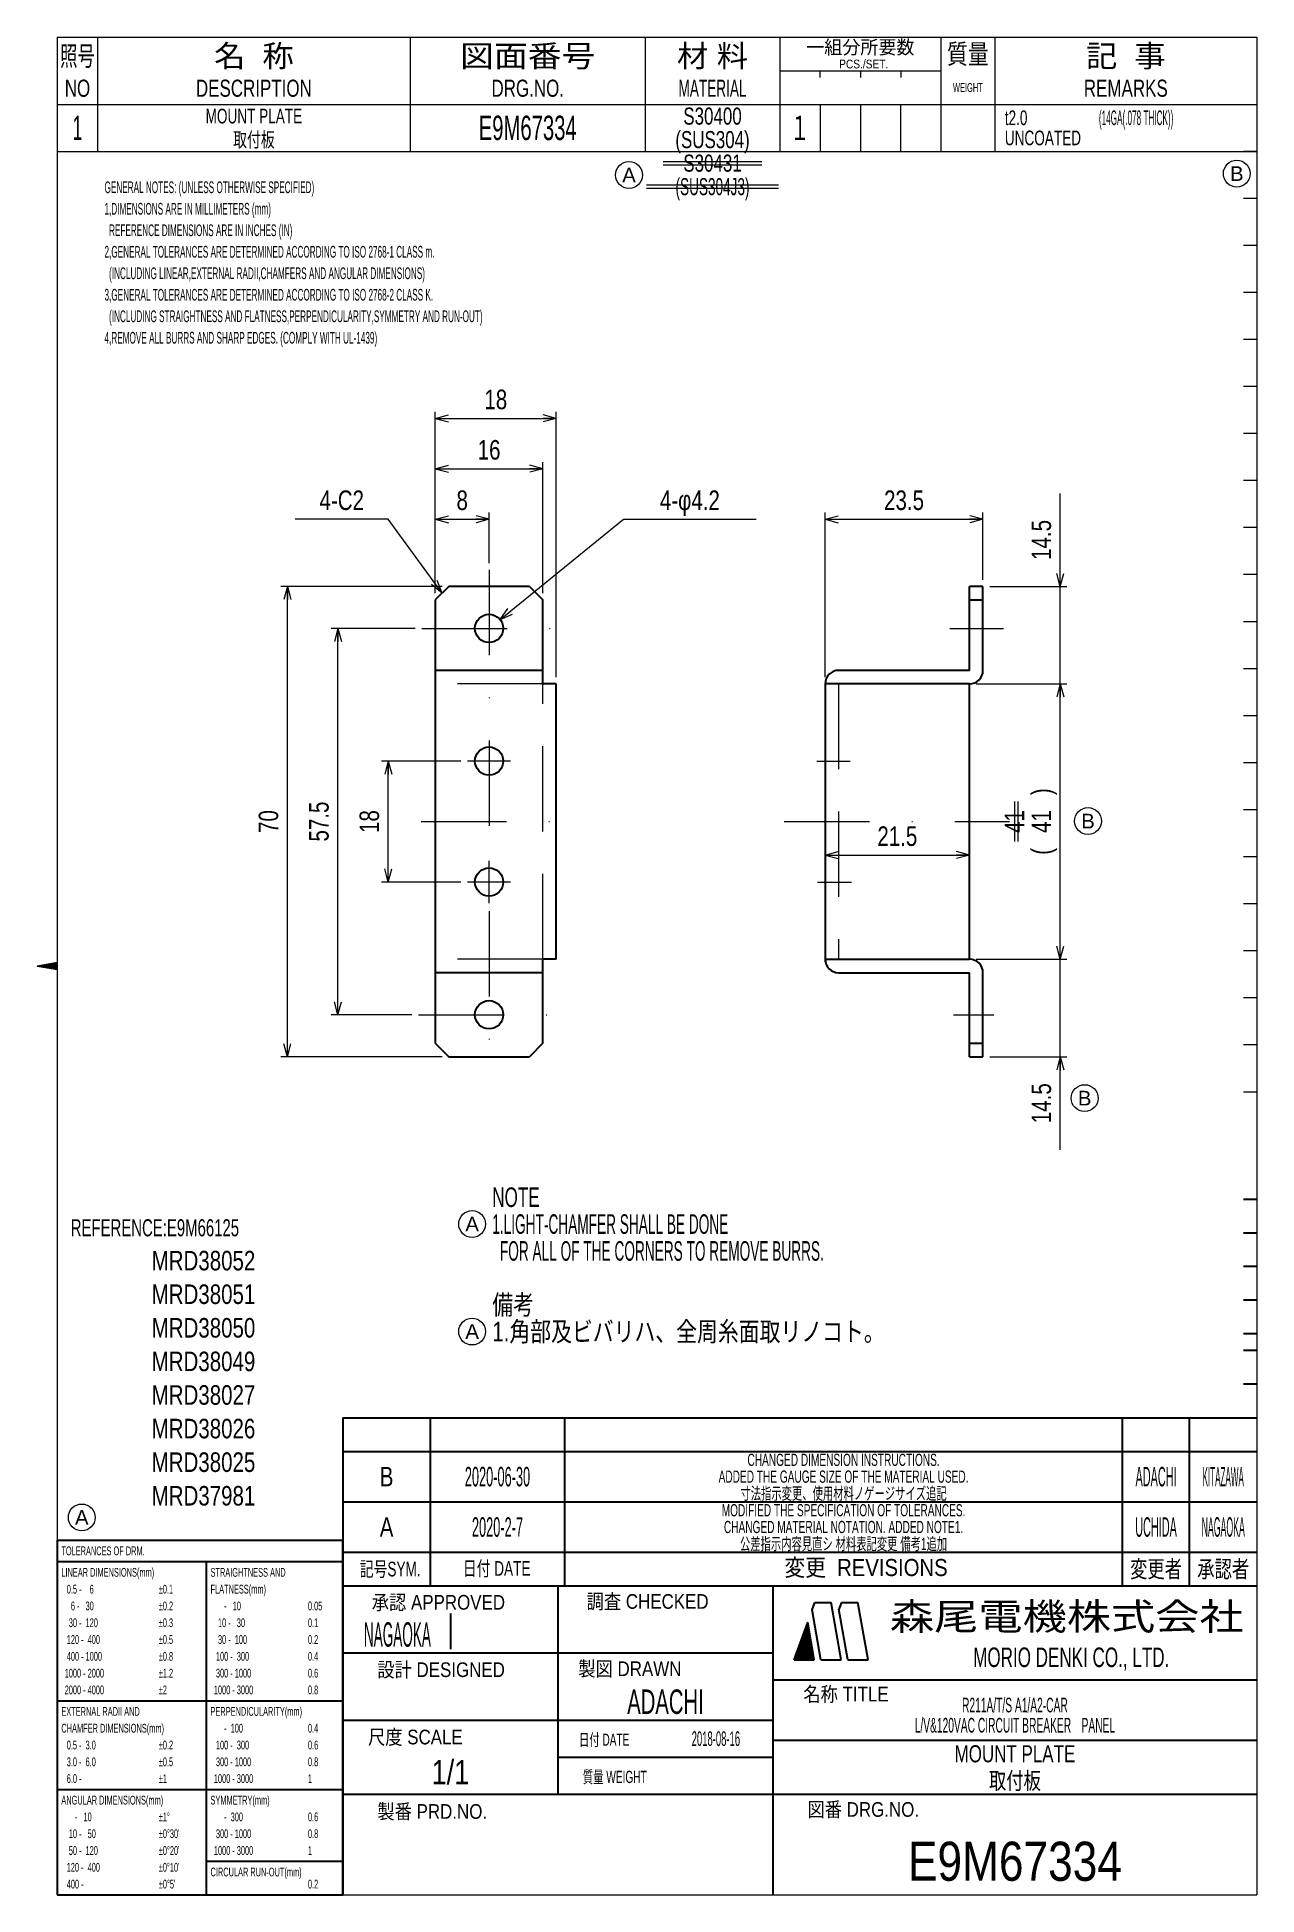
# Model space of a CAD drawing. Header units: millimetres. Extents: x 18 to 199, y 10 to 287.
import ezdxf
from ezdxf.enums import TextEntityAlignment as Align

# ---------------------------------------------------------------- set-up
doc = ezdxf.new("R2010")
doc.units = ezdxf.units.MM
doc.linetypes.add('DASHDOT', pattern=[25.3, 12.7, -6.3, 0, -6.3])
doc.linetypes.add('DASHED', pattern=[19, 12.7, -6.3])
for name, color, linetype in [('GR1_02', 7, 'Continuous'), ('GR1_16', 7, 'Continuous'), ('modified', 7, 'Continuous'), ('図面枠E9M', 7, 'Continuous'), ('表題、部品表_02', 7, 'Continuous'), ('表題、部品表_03', 7, 'Continuous')]:
    doc.layers.add(name, color=color, linetype=linetype)
doc.styles.add('HG丸ｺﾞｼｯｸM-PRO', font='')
doc.styles.get('HG丸ｺﾞｼｯｸM-PRO').set_extended_font_data('HG丸ｺﾞｼｯｸM-PRO')

# ---------------------------------------------------------------- blocks, each defined once
blk = doc.blocks.new('BLKF024')
at = {"layer": '図面枠E9M', "color": 4, "linetype": 'Continuous', "lineweight": 13}
for p, q in [((17.775844, 148.495693), (17.786182, 148.50603)), ((17.897062, 148.47549), (17.955887, 148.534315)), ((18.018281, 148.455287), (18.125593, 148.562599)), ((18.139499, 148.435083), (18.295299, 148.590883)), ((18.260717, 148.41488), (18.465004, 148.619167)), ((18.381936, 148.394677), (18.63471, 148.647452)), ((18.503154, 148.374474), (18.804416, 148.675736)), ((18.624372, 148.354271), (18.974121, 148.70402)), ((18.745591, 148.334068), (19.143827, 148.732304)), ((18.866809, 148.313865), (19.313532, 148.760589)), ((18.988027, 148.293662), (19.483238, 148.788873)), ((19.109245, 148.273459), (19.652944, 148.817157)), ((19.230464, 148.253256), (19.822649, 148.845442)), ((19.351682, 148.233053), (19.992355, 148.873726)), ((19.4729, 148.21285), (20.162061, 148.90201)), ((19.594119, 148.192647), (20.331766, 148.930294)), ((19.715337, 148.172444), (20.501472, 148.958579)), ((19.836555, 148.152241), (20.671177, 148.986863)), ((19.957774, 148.132038), (20.75, 148.924264)), ((20.078992, 148.111835), (20.75, 148.782843)), ((20.20021, 148.091632), (20.75, 148.641421)), ((20.321429, 148.071429), (20.75, 148.5)), ((20.442647, 148.051226), (20.75, 148.358579)), ((20.563865, 148.031022), (20.75, 148.217157)), ((20.685083, 148.010819), (20.75, 148.075736))]:
    blk.add_line(p, q, dxfattribs=at)
blk = doc.blocks.new('BLKF025')
at = {"layer": '図面枠E9M', "color": 3, "linetype": 'Continuous', "lineweight": 35}
for p, q in [((131.756831, 48.999879), (132.5833, 49.826349)), ((131.83776, 49.22223), (132.562102, 49.946572)), ((131.918689, 49.44458), (132.540903, 50.066794)), ((131.999617, 49.66693), (132.519705, 50.187017)), ((132.080546, 49.88928), (132.498506, 50.30724)), ((132.161475, 50.111631), (132.477307, 50.427463)), ((132.242404, 50.333981), (132.456109, 50.547686)), ((132.323333, 50.556331), (132.43491, 50.667909)), ((132.404262, 50.778681), (132.413712, 50.788131)), ((130.407871, 45.246757), (132.943675, 47.782561)), ((130.461969, 45.442276), (132.922477, 47.902784)), ((130.542898, 45.664626), (132.901278, 48.023006)), ((130.549292, 45.246757), (132.964874, 47.662338)), ((130.623827, 45.886976), (132.88008, 48.143229)), ((130.690714, 45.246757), (132.986072, 47.542115)), ((130.704756, 46.109327), (132.858881, 48.263452)), ((130.785684, 46.331677), (132.837682, 48.383675)), ((130.832135, 45.246757), (133.007271, 47.421892)), ((130.866613, 46.554027), (132.816484, 48.503898)), ((130.947542, 46.776377), (132.795285, 48.624121)), ((130.973556, 45.246757), (133.028469, 47.301669)), ((131.028471, 46.998727), (132.774087, 48.744343)), ((131.1094, 47.221078), (132.752888, 48.864566)), ((131.114978, 45.246757), (133.049668, 47.181447)), ((131.190329, 47.443428), (132.73169, 48.984789)), ((131.256399, 45.246757), (133.070866, 47.061224)), ((131.271258, 47.665778), (132.710491, 49.105012)), ((131.352186, 47.888128), (132.689293, 49.225235)), ((131.433115, 48.110479), (132.668094, 49.345457)), ((131.514044, 48.332829), (132.646896, 49.46568)), ((131.594973, 48.555179), (132.625697, 49.585903)), ((131.675902, 48.777529), (132.604499, 49.706126)), ((131.397821, 45.246757), (133.092065, 46.941001)), ((131.539242, 45.246757), (133.113263, 46.820778)), ((131.680663, 45.246757), (133.134462, 46.700555)), ((131.822085, 45.246757), (133.15566, 46.580332)), ((131.963506, 45.246757), (133.176859, 46.46011)), ((132.104927, 45.246757), (133.198057, 46.339887)), ((132.246349, 45.246757), (133.219256, 46.219664)), ((132.38777, 45.246757), (133.240455, 46.099441)), ((132.529191, 45.246757), (133.261653, 45.979218)), ((132.670613, 45.246757), (133.282852, 45.858995)), ((132.812034, 45.246757), (133.30405, 45.738773)), ((132.953455, 45.246757), (133.325249, 45.61855)), ((133.094877, 45.246757), (133.346447, 45.498327)), ((133.236298, 45.246757), (133.367646, 45.378104)), ((133.37772, 45.246757), (133.388844, 45.257881))]:
    blk.add_line(p, q, dxfattribs=at)
blk = doc.blocks.new('BLKF023')
at = {"layer": '図面枠E9M', "color": 2, "linetype": 'Continuous', "lineweight": 25}
for p, q in [((20.75, 286.75), (20.75, 10.25)), ((20.75, 286.75), (199.25, 286.75)), ((199.25, 286.75), (199.25, 10.25)), ((20.75, 10.25), (199.25, 10.25))]:
    blk.add_line(p, q, dxfattribs=at)
at = {"layer": '図面枠E9M', "color": 4, "linetype": 'Continuous', "lineweight": 13}
for p, q in [((199.25, 269.75), (197.25, 269.75)), ((199.25, 262.75), (197.25, 262.75)), ((199.25, 255.75), (197.25, 255.75)), ((199.25, 248.75), (197.25, 248.75)), ((199.25, 241.75), (197.25, 241.75)), ((199.25, 234.75), (197.25, 234.75)), ((199.25, 227.75), (197.25, 227.75)), ((199.25, 220.75), (197.25, 220.75)), ((199.25, 213.75), (197.25, 213.75)), ((199.25, 206.75), (197.25, 206.75)), ((199.25, 199.75), (197.25, 199.75)), ((199.25, 192.75), (197.25, 192.75)), ((199.25, 185.75), (197.25, 185.75)), ((199.25, 178.75), (197.25, 178.75)), ((199.25, 171.75), (197.25, 171.75)), ((199.25, 164.75), (197.25, 164.75)), ((199.25, 157.75), (197.25, 157.75)), ((199.25, 150.75), (197.25, 150.75)), ((20.75, 149), (17.75, 148.5)), ((17.75, 148.5), (20.75, 148)), ((199.25, 143.75), (197.25, 143.75)), ((199.25, 136.75), (197.25, 136.75)), ((197.25, 129.75), (199.25, 129.75))]:
    blk.add_line(p, q, dxfattribs=at)
at = {"layer": '図面枠E9M', "color": 3, "linetype": 'Continuous', "lineweight": 35}
for p, q in [((199.25, 113.75), (197.25, 113.75)), ((199.25, 108.75), (197.25, 108.75)), ((199.25, 103.75), (197.25, 103.75)), ((199.25, 98.75), (197.25, 98.75)), ((199.25, 93.75), (197.25, 93.75)), ((199.25, 91.25), (197.25, 91.25)), ((199.25, 86.25), (197.25, 86.25)), ((63.25, 81.25), (199.25, 81.25)), ((63.25, 81.25), (63.25, 10.25)), ((76.25, 81.25), (76.25, 56.25)), ((96.25, 56.25), (96.25, 81.25)), ((179.25, 56.25), (179.25, 81.25)), ((189.25, 56.25), (189.25, 81.25)), ((63.25, 76.25), (199.25, 76.25)), ((63.25, 68.75), (199.25, 68.75)), ((63.25, 61.25), (199.25, 61.25)), ((63.25, 56.25), (199.25, 56.25)), ((95.25, 56.25), (95.25, 25.25)), ((127.25, 56.25), (127.25, 10.25)), ((133.09, 52.65), (133.48, 53.75)), ((134.39, 45.25), (133.09, 52.65)), ((133.48, 53.75), (135.89, 53.75)), ((137.39, 45.25), (135.89, 53.75)), ((137.43, 53.75), (137.07, 52.76)), ((138.39, 45.25), (137.07, 52.76)), ((137.43, 53.75), (139.89, 53.75)), ((141.39, 45.25), (139.89, 53.75)), ((79.27, 52.11), (79.27, 46.8)), ((130.39, 45.25), (132.41, 50.8)), ((133.39, 45.25), (132.41, 50.8)), ((63.25, 46.25), (127.25, 46.25)), ((130.39, 45.25), (133.39, 45.25)), ((134.39, 45.25), (137.39, 45.25)), ((138.39, 45.25), (141.39, 45.25)), ((127.25, 42.25), (199.25, 42.25)), ((63.25, 36.25), (127.25, 36.25)), ((127.25, 33.25), (199.25, 33.25)), ((95.25, 30.75), (127.25, 30.75)), ((63.25, 25.25), (199.25, 25.25))]:
    blk.add_line(p, q, dxfattribs=at)
at = {"layer": '図面枠E9M', "color": 4, "linetype": 'Continuous', "lineweight": 13}
blk.add_blockref('BLKF024', (0, 0), dxfattribs=at)
at = {"layer": '図面枠E9M', "color": 3, "linetype": 'Continuous', "lineweight": 35}
blk.add_blockref('BLKF025', (0, 0), dxfattribs=at)
at = {"layer": '図面枠E9M', "color": 4, "linetype": 'Continuous', "lineweight": 13, "style": 'HG丸ｺﾞｼｯｸM-PRO'}
for s, height, width, p in [('記号SYM.', 2.182, 0.69227, (70.28, 58.74)), ('日付 DATE', 2.182, 0.692507, (86.12, 58.83)), ('変更  REVISIONS', 2.5455, 0.887352, (141.1, 58.97)), ('変更者', 2.545, 0.741121, (184.25, 58.75)), ('承認者', 2.545, 0.741121, (194.25, 58.75)), ('調査 CHECKED', 2.182, 0.863174, (108.59, 53.92)), ('承認 APPROVED', 2.1818, 0.863151, (77.46, 53.79)), ('設計 DESIGNED', 2.1818, 0.862613, (77.86, 43.76)), ('製図 DRAWN', 2.182, 0.863099, (105.95, 43.9)), ('名称 TITLE', 2.182, 0.862489, (138.11, 40.12)), ('尺度 SCALE', 2.182, 0.862581, (74.03, 33.74)), ('日付 DATE', 1.818, 0.618255, (102.13, 33.34)), ('質量 WEIGHT', 1.818, 0.618812, (103.71, 27.8)), ('製番 PRD.NO.', 2.182, 0.863299, (76.54, 22.66)), ('図番 DRG.NO.', 2.182, 0.863083, (140.68, 22.96))]:
    blk.add_text(s, height=height, dxfattribs=dict(at, width=width)).set_placement(p, align=Align.MIDDLE_CENTER)
at = {"layer": '図面枠E9M', "color": 2, "linetype": 'Continuous', "lineweight": 25, "style": 'HG丸ｺﾞｼｯｸM-PRO', "width": 1.206081}
blk.add_text('森尾電機株式会社', height=4, dxfattribs=at).set_placement((170.97, 51.68), align=Align.MIDDLE_CENTER)
at = {"layer": '図面枠E9M', "color": 3, "linetype": 'Continuous', "lineweight": 35, "style": 'HG丸ｺﾞｼｯｸM-PRO', "width": 0.652197}
blk.add_text('MORIO DENKI CO., LTD.', height=2.9091, dxfattribs=at).set_placement((171.63, 45.61), align=Align.MIDDLE_CENTER)
blk = doc.blocks.new('BLKF026')
at = {"layer": '図面枠E9M', "color": 3, "linetype": 'Continuous', "lineweight": 35, "style": 'HG丸ｺﾞｼｯｸM-PRO'}
for s, height, width, p in [('CHANGED DIMENSION INSTRUCTIONS.', 1.8182, 0.619146, (137.75, 75)), ('B', 2.91, 0.78204, (69.75, 72.5)), ('2020-06-30', 2.909, 0.488281, (86.25, 72.5)), ('ADACHI', 2.909, 0.415454, (184.25, 72.5)), ('KITAZAWA', 2.909, 0.308644, (194.25, 72.5)), ('A', 2.91, 0.782973, (69.75, 65)), ('2020-2-7', 2.909, 0.488281, (86.25, 65)), ('MODIFIED THE SPECIFICATION OF TOLERANCES.', 1.8182, 0.618603, (137.75, 67.5)), ('UCHIDA', 2.909, 0.415827, (184.25, 65)), ('NAGAOKA', 2.909, 0.334453, (194.25, 65)), ('NAGAOKA', 3.636, 0.414524, (71.36, 49)), ('ADACHI', 3.636, 0.619335, (111.25, 39)), ('R211A/T/S A1/A2-CAR', 2.1818, 0.521924, (163.25, 38.5)), ('L/V&120VAC CIRCUIT BREAKER\u3000PANEL', 2.1818, 0.522042, (163.25, 35.5)), ('2018-08-16', 2.182, 0.482412, (118.75, 33.5)), ('1/1', 3.636, 0.828847, (79.25, 28.5)), ('MOUNT PLATE', 2.5455, 0.741539, (163.25, 31.25)), ('E9M67334', 5.818, 0.845879, (163.25, 15.25))]:
    blk.add_text(s, height=height, dxfattribs=dict(at, width=width)).set_placement(p, align=Align.MIDDLE_CENTER)
blk = doc.blocks.new('BLKF027')
at = {"layer": '表題、部品表_02', "color": 4, "linetype": 'Continuous', "lineweight": 13}
for p, q in [((20.75, 276.75), (20.75, 269.75)), ((20.75, 276.75), (199.25, 276.75)), ((26.75, 276.75), (26.75, 269.75)), ((73.25, 276.75), (73.25, 269.75)), ((108.25, 276.75), (108.25, 269.75)), ((128.25, 276.75), (128.25, 269.75)), ((134.25, 276.75), (134.25, 269.75)), ((140.25, 276.75), (140.25, 269.75)), ((146.25, 269.75), (146.25, 276.75)), ((152.25, 276.75), (152.25, 269.75)), ((160.25, 276.75), (160.25, 269.75)), ((199.25, 276.75), (199.25, 269.75)), ((20.75, 269.75), (199.25, 269.75))]:
    blk.add_line(p, q, dxfattribs=at)
blk = doc.blocks.new('BLKF029')
at = {"layer": 'GR1_02', "color": 3, "linetype": 'Continuous', "lineweight": 35}
for p, q in [((158.5, 205), (156.5, 205)), ((156.5, 192.5), (156.5, 205)), ((158.5, 192.5), (158.5, 205)), ((156.5, 203), (158.5, 203)), ((156.5, 192.5), (137, 192.5)), ((158.5, 192.5), (158.5, 193)), ((135, 190.5), (135, 149.1)), ((156.5, 190.5), (135.04, 190.5)), ((135.04, 149.5), (156.5, 149.5)), ((135, 149.1), (135.04, 149.1)), ((137, 147.5), (156.5, 147.5)), ((156.5, 135), (156.5, 147.5)), ((158.46, 147.5), (158.5, 147.5)), ((158.5, 135), (158.5, 147.5)), ((158.5, 146), (158.5, 147.5)), ((158.5, 146.9), (158.5, 147.5)), ((156.5, 137), (158.5, 137)), ((156.5, 135), (158.5, 135))]:
    blk.add_line(p, q, dxfattribs=at)
at = {"layer": 'GR1_02', "color": 4, "linetype": 'DASHED', "lineweight": 13}
blk.add_line((137, 190.5), (137, 149.5), dxfattribs=at)
at = {"layer": 'GR1_02', "color": 3, "linetype": 'Continuous', "lineweight": 35}
for centre, start, end in [((137, 190.5), 90, 180), ((156.5, 192.5), 270, 0), ((137, 149.5), 180, 270), ((156.5, 147.5), 0, 90)]:
    blk.add_arc(centre, 2, start, end, dxfattribs=at)
blk = doc.blocks.new('BLKF030')
at = {"layer": 'GR1_02', "color": 3, "linetype": 'Continuous', "lineweight": 35}
for p, q in [((79, 205), (77, 203)), ((91, 205), (79, 205)), ((91, 205), (93, 203)), ((77, 203), (77, 137)), ((93, 192.5), (93, 203)), ((93, 192.5), (77, 192.5)), ((93, 190.5), (93, 192.5)), ((95, 190.5), (93, 190.5)), ((95, 149.5), (95, 190.5)), ((93, 147.5), (93, 149.5)), ((95, 149.5), (93, 149.5)), ((93, 147.5), (77, 147.5)), ((93, 137), (93, 147.5)), ((77, 137), (79, 135)), ((93, 137), (91, 135)), ((79, 135), (91, 135))]:
    blk.add_line(p, q, dxfattribs=at)
at = {"layer": 'GR1_02', "color": 4, "linetype": 'DASHED', "lineweight": 13}
for p, q in [((93, 190.5), (77, 190.5)), ((93, 149.5), (93, 190.5)), ((93, 149.5), (77, 149.5))]:
    blk.add_line(p, q, dxfattribs=at)
at = {"layer": 'GR1_02', "color": 3, "linetype": 'Continuous', "lineweight": 35}
for centre in [(85, 198.75), (85, 179), (85, 161), (85, 141.25)]:
    blk.add_circle(centre, 2.1, dxfattribs=at)
blk = doc.blocks.new('FXTIP_ARROW_S')
at = {"color": 0, "linetype": 'Continuous', "lineweight": -2}
for q in [(-1, 0), (-0.97, 0.26), (-0.97, -0.26)]:
    blk.add_line((0, 0), q, dxfattribs=at)
blk = doc.blocks.new('FXTIP_ARROW_E')
at = {"color": 0, "linetype": 'Continuous', "lineweight": -2}
for q in [(-1, 0), (-0.97, 0.26), (-0.97, -0.26)]:
    blk.add_line((0, 0), q, dxfattribs=at)
blk = doc.blocks.new('BLKF031')
at = {"layer": '図面枠E9M', "color": 3, "linetype": 'Continuous', "lineweight": 35}
for p, q in [((20.75, 63.05), (63.25, 63.05)), ((20.75, 63.05), (20.75, 10.25)), ((63.25, 10.25), (63.25, 63.05)), ((20.75, 59.85), (63.25, 59.85)), ((42.95, 10.25), (42.95, 59.85)), ((20.75, 39.15), (42.95, 39.15)), ((42.95, 39.15), (63.25, 39.15)), ((20.75, 25.95), (42.95, 25.95)), ((42.95, 25.95), (63.25, 25.95)), ((42.95, 15.25), (63.25, 15.25)), ((20.75, 10.25), (63.25, 10.25))]:
    blk.add_line(p, q, dxfattribs=at)
at = {"layer": '図面枠E9M', "color": 4, "linetype": 'Continuous', "lineweight": 13, "style": 'HG丸ｺﾞｼｯｸM-PRO'}
for s, height, width, p in [('TOLERANCES OF DRM.', 1.3091, 0.578171, (21.35, 61.45)), ('LINEAR DIMENSIONS(mm)', 1.3091, 0.578157, (21.35, 58.25)), ('STRAIGHTNESS AND', 1.3091, 0.577537, (43.55, 58.25)), (' 0.5 -    6', 1.3091, 0.576124, (21.85, 55.75)), ('±0.1', 1.309, 0.576447, (35.85, 55.75)), ('FLATNESS(mm)', 1.3091, 0.578373, (43.55, 55.75)), ('   6 -   30', 1.3091, 0.576367, (21.85, 53.25)), ('±0.2', 1.309, 0.576447, (35.85, 53.25)), ('     -   10', 1.3091, 0.576414, (44.05, 53.25)), ('0.05', 1.309, 0.575594, (58.05, 53.25)), ('  30 -  120', 1.3091, 0.576292, (21.85, 50.75)), ('±0.3', 1.309, 0.576447, (35.85, 50.75)), ('  10 -   30', 1.3091, 0.576326, (44.05, 50.75)), ('0.1', 1.309, 0.575388, (58.05, 50.75)), (' 120 -  400', 1.3091, 0.576261, (21.85, 48.25)), ('±0.5', 1.309, 0.576447, (35.85, 48.25)), ('  30 -  100', 1.3091, 0.576292, (44.05, 48.25)), ('0.2', 1.309, 0.575388, (58.05, 48.25)), (' 400 - 1000', 1.3091, 0.576235, (21.85, 45.75)), ('±0.8', 1.309, 0.576447, (35.85, 45.75)), (' 100 -  300', 1.3091, 0.576261, (44.05, 45.75)), ('0.4', 1.309, 0.575388, (58.05, 45.75)), ('1000 - 2000', 1.3091, 0.576211, (21.85, 43.25)), ('±1.2', 1.309, 0.576447, (35.85, 43.25)), (' 300 - 1000', 1.3091, 0.576235, (44.05, 43.25)), ('0.6', 1.309, 0.575388, (58.05, 43.25)), ('2000 - 4000', 1.3091, 0.576211, (21.85, 40.75)), ('±2', 1.309, 0.577311, (35.85, 40.75)), ('1000 - 3000', 1.3091, 0.576211, (44.05, 40.75)), ('0.8', 1.309, 0.575388, (58.05, 40.75)), ('EXTERNAL RADII AND', 1.3091, 0.577966, (21.35, 37.55)), ('PERPENDICULARITY(mm)', 1.3091, 0.577743, (43.55, 37.55)), ('CHAMFER DIMENSIONS(mm)', 1.3091, 0.57813, (21.35, 35.05)), (' 0.5 -  3.0', 1.3091, 0.575865, (21.85, 32.55)), ('±0.2', 1.309, 0.576447, (35.85, 32.55)), (' 100 -  300', 1.3091, 0.576261, (44.05, 32.55)), ('     -  100', 1.3091, 0.576367, (44.05, 35.05)), ('0.4', 1.309, 0.575388, (58.05, 35.05)), ('0.6', 1.309, 0.575388, (58.05, 32.55)), (' 3.0 -  6.0', 1.3091, 0.575865, (21.85, 30.05)), ('±0.5', 1.309, 0.576447, (35.85, 30.05)), (' 300 - 1000', 1.3091, 0.576235, (44.05, 30.05)), ('0.8', 1.309, 0.575388, (58.05, 30.05)), (' 6.0 -', 1.309, 0.576034, (21.85, 27.55)), ('±1', 1.309, 0.577311, (35.85, 27.55)), ('1000 - 3000', 1.3091, 0.576211, (44.05, 27.55)), ('1', 1.31, 0.576062, (58.05, 27.55)), ('ANGULAR DIMENSIONS(mm)', 1.3091, 0.577928, (21.35, 24.35)), ('SYMMETRY(mm)', 1.3091, 0.577897, (43.55, 24.35)), ('     -   10', 1.3091, 0.576414, (21.85, 21.85)), ('±1°', 1.309, 0.577649, (35.85, 21.85)), ('     -  300', 1.3091, 0.576367, (44.05, 21.85)), ('0.6', 1.309, 0.575388, (58.05, 21.85)), ('  10 -   50', 1.3091, 0.576326, (21.85, 19.35)), ("±0°30'", 1.309, 0.576786, (35.85, 19.35)), (' 300 - 1000', 1.3091, 0.576235, (44.05, 19.35)), ('0.8', 1.309, 0.575388, (58.05, 19.35)), ('  50 -  120', 1.3091, 0.576292, (21.85, 16.85)), ("±0°20'", 1.309, 0.576786, (35.85, 16.85)), ('1000 - 3000', 1.3091, 0.576211, (44.05, 16.85)), ('1', 1.31, 0.576062, (58.05, 16.85)), (' 120 -  400', 1.3091, 0.576261, (21.85, 14.35)), ("±0°10'", 1.309, 0.576786, (35.85, 14.35)), ('CIRCULAR RUN-OUT(mm)', 1.3091, 0.577678, (43.55, 13.65)), (' 400 -', 1.309, 0.576375, (21.85, 11.85)), ("±0°5'", 1.309, 0.576932, (35.85, 11.85)), ('0.2', 1.309, 0.575388, (58.05, 11.85))]:
    blk.add_text(s, height=height, dxfattribs=dict(at, width=width)).set_placement(p, align=Align.MIDDLE_LEFT)
blk = doc.blocks.new('BLKF032')
at = {"layer": 'modified', "color": 4, "linetype": 'Continuous', "lineweight": 13}
blk.add_circle((24.39, 66.42), 2, dxfattribs=at)
at = {"layer": 'modified', "color": 4, "linetype": 'Continuous', "lineweight": 13, "style": 'HG丸ｺﾞｼｯｸM-PRO', "width": 1.042301}
blk.add_text('A', height=2.18, dxfattribs=at).set_placement((24.39, 66.42), align=Align.MIDDLE_CENTER)
blk = doc.blocks.new('BLKF034')
at = {"layer": '図面枠E9M', "color": 4, "linetype": 'Continuous', "lineweight": 13}
for p, q in [((20.75, 286.75), (20.75, 276.75)), ((20.75, 286.75), (199.25, 286.75)), ((26.75, 286.75), (26.75, 276.75)), ((73.25, 286.75), (73.25, 276.75)), ((108.25, 286.75), (108.25, 276.75)), ((128.25, 286.75), (128.25, 276.75)), ((152.25, 286.75), (152.25, 276.75)), ((160.25, 286.75), (160.25, 276.75)), ((199.25, 286.75), (199.25, 276.75)), ((128.25, 281.75), (152.25, 281.75)), ((134.25, 280.75), (134.25, 281.75)), ((140.25, 281.75), (140.25, 280.75)), ((146.25, 281.75), (146.25, 280.75)), ((20.75, 276.75), (199.25, 276.75))]:
    blk.add_line(p, q, dxfattribs=at)
at = {"layer": '図面枠E9M', "color": 3, "linetype": 'Continuous', "lineweight": 35, "style": 'HG丸ｺﾞｼｯｸM-PRO'}
for s, height, width, p in [('照号', 2.909, 0.651535, (23.75, 283.95)), ('名  称', 3.273, 1.042426, (50, 283.95)), ('図面番号', 3.273, 1.127518, (90.75, 283.95)), ('材 料', 3.273, 1.042439, (118.25, 283.95)), ('一組分所要数', 2.036, 0.966638, (140.25, 285.25)), ('質量', 2.909, 0.781842, (156.25, 284.25)), ('記  事', 3.273, 1.042426, (179.75, 283.95)), ('PCS./SET.', 1.309, 0.862935, (140.75, 282.75)), ('NO', 2.545, 0.740841, (23.75, 279.15)), ('DESCRIPTION', 2.5455, 0.741365, (50, 279.15)), ('DRG.NO.', 2.545, 0.741189, (90.75, 279.15)), ('MATERIAL', 2.545, 0.594756, (118.25, 279.15)), ('WEIGHT', 1.309, 0.635507, (156.25, 279.25)), ('REMARKS', 2.545, 0.742803, (179.75, 279.15))]:
    blk.add_text(s, height=height, dxfattribs=dict(at, width=width)).set_placement(p, align=Align.MIDDLE_CENTER)
blk = doc.blocks.new('BLKF033')
at = {"layer": '図面枠E9M', "color": 3, "linetype": 'Continuous', "lineweight": 13}
blk.add_blockref('BLKF034', (0, 0), dxfattribs=at)
blk = doc.blocks.new('BLKF035')
at = {"layer": 'modified', "color": 4, "linetype": 'Continuous', "lineweight": 13}
blk.add_circle((82.48, 110.09), 2, dxfattribs=at)
at = {"layer": 'modified', "color": 4, "linetype": 'Continuous', "lineweight": 13, "style": 'HG丸ｺﾞｼｯｸM-PRO', "width": 1.042301}
blk.add_text('A', height=2.18, dxfattribs=at).set_placement((82.48, 110.09), align=Align.MIDDLE_CENTER)
blk = doc.blocks.new('BLKF036')
at = {"layer": 'modified', "color": 4, "linetype": 'Continuous', "lineweight": 13}
blk.add_circle((82.48, 94.09), 2, dxfattribs=at)
at = {"layer": 'modified', "color": 4, "linetype": 'Continuous', "lineweight": 13, "style": 'HG丸ｺﾞｼｯｸM-PRO', "width": 1.042301}
blk.add_text('A', height=2.18, dxfattribs=at).set_placement((82.48, 94.09), align=Align.MIDDLE_CENTER)
blk = doc.blocks.new('BLKF037')
at = {"layer": 'modified', "color": 4, "linetype": 'Continuous', "lineweight": 13}
for p, q in [((110.9, 268.25), (125.6, 268.25)), ((110.9, 267.75), (125.6, 267.75)), ((108.45, 264.75), (128.05, 264.75)), ((108.45, 264.25), (128.05, 264.25))]:
    blk.add_line(p, q, dxfattribs=at)
at = {"layer": 'modified', "color": 3, "linetype": 'Continuous', "lineweight": 35, "style": 'HG丸ｺﾞｼｯｸM-PRO'}
for s, width, p in [('S30431', 0.740904, (118.25, 268)), ('(SUS304J3)', 0.593559, (118.25, 264.5))]:
    blk.add_text(s, height=2.545, dxfattribs=dict(at, width=width)).set_placement(p, align=Align.MIDDLE_CENTER)
blk = doc.blocks.new('BLKF038')
at = {"layer": 'modified', "color": 4, "linetype": 'Continuous', "lineweight": 13}
blk.add_circle((105.82, 266.23), 2, dxfattribs=at)
at = {"layer": 'modified', "color": 4, "linetype": 'Continuous', "lineweight": 13, "style": 'HG丸ｺﾞｼｯｸM-PRO', "width": 1.042301}
blk.add_text('A', height=2.18, dxfattribs=at).set_placement((105.82, 266.23), align=Align.MIDDLE_CENTER)
blk = doc.blocks.new('BLKF039')
at = {"layer": 'modified', "color": 4, "linetype": 'Continuous', "lineweight": 13}
blk.add_circle((173.63, 128.83), 2, dxfattribs=at)
at = {"layer": 'modified', "color": 4, "linetype": 'Continuous', "lineweight": 13, "style": 'HG丸ｺﾞｼｯｸM-PRO', "width": 1.04272}
blk.add_text('B', height=2.18, dxfattribs=at).set_placement((173.63, 128.83), align=Align.MIDDLE_CENTER)
blk = doc.blocks.new('BLKF040')
at = {"layer": 'modified', "color": 4, "linetype": 'Continuous', "lineweight": 13}
blk.add_circle((174.13, 170.07), 2, dxfattribs=at)
at = {"layer": 'modified', "color": 4, "linetype": 'Continuous', "lineweight": 13, "style": 'HG丸ｺﾞｼｯｸM-PRO', "width": 1.04272}
blk.add_text('B', height=2.18, dxfattribs=at).set_placement((174.13, 170.07), align=Align.MIDDLE_CENTER)
blk = doc.blocks.new('BLKF041')
at = {"layer": 'modified', "color": 4, "linetype": 'Continuous', "lineweight": 13}
blk.add_circle((196.27, 266.44), 2, dxfattribs=at)
at = {"layer": 'modified', "color": 4, "linetype": 'Continuous', "lineweight": 13, "style": 'HG丸ｺﾞｼｯｸM-PRO', "width": 1.04272}
blk.add_text('B', height=2.18, dxfattribs=at).set_placement((196.27, 266.44), align=Align.MIDDLE_CENTER)

msp = doc.modelspace()

# ---------------------------------------------------------------- linework, layer by layer
at = {"layer": 'GR1_02', "color": 4, "linetype": 'DASHDOT', "lineweight": 13}
for p, q in [((85, 207.48), (85, 133.48)), ((74.99, 198.75), (95.1, 198.75)), ((153.56, 198.75), (161.56, 198.75)), ((88.2, 179), (81.8, 179)), ((133.78, 179), (138.74, 179)), ((74.91, 170), (96.65, 170)), ((128.92, 170), (162.42, 170)), ((85, 157.85), (85, 164.15)), ((88.2, 161), (81.8, 161)), ((133.86, 161), (138.91, 161)), ((74.51, 141.25), (95.2, 141.25)), ((154.13, 141.25), (160.13, 141.25))]:
    msp.add_line(p, q, dxfattribs=at)
at = {"layer": 'GR1_02', "color": 3, "linetype": 'Continuous', "lineweight": 35}
msp.add_line((156.5, 149.5), (156.5, 190.5), dxfattribs=at)
at = {"layer": 'GR1_16', "color": 4, "linetype": 'Continuous', "lineweight": 13}
for p, q in [((77, 204), (77, 231)), ((77, 230), (95, 230)), ((95, 191.5), (95, 231)), ((77, 204), (77, 223.5)), ((77, 222.5), (93, 222.5)), ((93, 204), (93, 223.5)), ((170, 205), (170, 218.84)), ((77, 204), (77, 216)), ((85, 208.48), (85, 216)), ((135, 191.5), (135, 216)), ((158.5, 206), (158.5, 216)), ((70, 215), (56.16, 215)), ((78, 204), (70, 215)), ((77, 215), (85, 215)), ((86.63, 200.07), (105, 215)), ((105, 215), (124.76, 215)), ((135, 215), (158.5, 215)), ((78, 205), (54, 205)), ((55, 135), (55, 205)), ((159.5, 205), (171, 205)), ((170, 190.5), (170, 205)), ((73.99, 198.75), (61.5, 198.75)), ((62.5, 141.25), (62.5, 198.75)), ((157.5, 190.5), (171, 190.5)), ((170, 149.5), (170, 190.5)), ((80.8, 179), (69, 179)), ((70, 161), (70, 179)), ((135, 165), (156.5, 165)), ((80.8, 161), (69, 161)), ((157.5, 149.5), (171, 149.5)), ((170, 135), (170, 149.5)), ((73.51, 141.25), (61.5, 141.25)), ((78, 135), (54, 135)), ((159.5, 135), (171, 135)), ((170, 121.16), (170, 135))]:
    msp.add_line(p, q, dxfattribs=at)
at = {"layer": 'modified', "color": 4, "linetype": 'Continuous', "lineweight": 13}
for p, q in [((163.25, 167.04), (163.25, 172.96)), ((163.75, 167.04), (163.75, 172.96))]:
    msp.add_line(p, q, dxfattribs=at)

# ---------------------------------------------------------------- block references
at = {"layer": 'GR1_02', "color": 3, "linetype": 'Continuous', "lineweight": 35}
for name in ['BLKF030', 'BLKF029']:
    msp.add_blockref(name, (0, 0), dxfattribs=at)
at = {"layer": 'GR1_16', "color": 4, "linetype": 'Continuous', "lineweight": 13, "xscale": 2, "yscale": 2}
for name, p, rotation in [('FXTIP_ARROW_S', (77, 230), 180), ('FXTIP_ARROW_E', (95, 230), 360), ('FXTIP_ARROW_S', (77, 222.5), 180), ('FXTIP_ARROW_E', (93, 222.5), 360), ('FXTIP_ARROW_S', (77, 215), 180), ('FXTIP_ARROW_E', (85, 215), 360), ('FXTIP_ARROW_S', (135, 215), 180), ('FXTIP_ARROW_E', (158.5, 215), 360), ('FXTIP_ARROW_E', (55, 205), 90), ('FXTIP_ARROW_S', (78, 204), 306.0273733851034), ('FXTIP_ARROW_S', (170, 205), 270), ('FXTIP_ARROW_S', (86.63, 200.07), 219.0938588862296), ('FXTIP_ARROW_E', (62.5, 198.75), 90), ('FXTIP_ARROW_E', (170, 190.5), 90), ('FXTIP_ARROW_E', (70, 179), 90), ('FXTIP_ARROW_S', (135, 165), 180), ('FXTIP_ARROW_E', (156.5, 165), 360), ('FXTIP_ARROW_S', (70, 161), 270), ('FXTIP_ARROW_S', (170, 149.5), 270), ('FXTIP_ARROW_S', (62.5, 141.25), 270), ('FXTIP_ARROW_S', (55, 135), 270), ('FXTIP_ARROW_E', (170, 135), 90)]:
    msp.add_blockref(name, p, dxfattribs=dict(at, rotation=rotation))
at = {"layer": 'modified', "color": 4, "linetype": 'Continuous', "lineweight": 13}
for name in ['BLKF038', 'BLKF037', 'BLKF041', 'BLKF040', 'BLKF039', 'BLKF035', 'BLKF036', 'BLKF032']:
    msp.add_blockref(name, (0, 0), dxfattribs=at)
at = {"layer": '図面枠E9M', "color": 4, "linetype": 'Continuous', "lineweight": 35}
msp.add_blockref('BLKF023', (0, 0), dxfattribs=at)
at = {"layer": '図面枠E9M', "color": 3, "linetype": 'Continuous', "lineweight": 13}
msp.add_blockref('BLKF033', (0, 0), dxfattribs=at)
at = {"layer": '図面枠E9M', "color": 3, "linetype": 'Continuous', "lineweight": 35}
msp.add_blockref('BLKF026', (0, 0), dxfattribs=at)
at = {"layer": '図面枠E9M', "color": 4, "linetype": 'Continuous', "lineweight": 13}
msp.add_blockref('BLKF031', (0, 0), dxfattribs=at)
at = {"layer": '表題、部品表_02', "color": 4, "linetype": 'Continuous', "lineweight": 13}
msp.add_blockref('BLKF027', (0, 0), dxfattribs=at)

# ---------------------------------------------------------------- texts
at = {"layer": 'GR1_16', "color": 3, "linetype": 'Continuous', "lineweight": 35, "style": 'HG丸ｺﾞｼｯｸM-PRO'}
for s, height, rotation, width, p in [('18', 2.909, 0, 0.784542, (86, 230.5)), ('16', 2.909, 0, 0.784542, (85, 223)), ('8', 2.91, 0, 0.784542, (81, 215.5)), ('23.5', 2.909, 0, 0.784749, (146.75, 215.5)), ('14.5', 2.909, 90, 0.784749, (169.5, 211.92)), (')', 2.91, 90, 0.781868, (169.5, 174.44)), ('70', 2.909, 90, 0.784542, (54.5, 170)), ('57.5', 2.909, 90, 0.784749, (62, 170)), ('18', 2.909, 90, 0.784542, (69.5, 170)), ('41', 2.909, 90, 0.784542, (169.5, 170)), ('21.5', 2.909, 0, 0.784749, (145.75, 165.5)), ('(', 2.91, 90, 0.781868, (169.5, 165.56)), ('14.5', 2.909, 90, 0.784749, (169.5, 128.08))]:
    msp.add_text(s, height=height, rotation=rotation, dxfattribs=dict(at, width=width)).set_placement(p, align=Align.BOTTOM_CENTER)
for s, width, p in [('4-C2', 0.783285, (63.08, 215.5)), ('4-φ4.2', 0.783565, (114.88, 215.5))]:
    msp.add_text(s, height=2.909, dxfattribs=dict(at, width=width)).set_placement(p, align=Align.BOTTOM_CENTER)
at = {"layer": 'modified', "color": 3, "linetype": 'Continuous', "lineweight": 35, "style": 'HG丸ｺﾞｼｯｸM-PRO', "width": 0.784542}
msp.add_text('41', height=2.909, rotation=90, dxfattribs=at).set_placement((165.5, 170), align=Align.BOTTOM_CENTER)
at = {"layer": '図面枠E9M', "color": 3, "linetype": 'Continuous', "lineweight": 35, "style": 'HG丸ｺﾞｼｯｸM-PRO'}
for s, width, p in [('GENERAL NOTES: (UNLESS OTHERWISE SPECIFIED)', 0.52211, (27.77, 265.28)), ('1,DIMENSIONS ARE IN MILLIMETERS (mm)', 0.521966, (27.77, 262.08)), ('  REFERENCE DIMENSIONS ARE IN INCHES (IN)', 0.521932, (27.77, 258.88)), ('2,GENERAL TOLERANCES ARE DETERMINED ACCORDING TO ISO 2768-1 CLASS m.', 0.522186, (27.77, 255.68)), ('  (INCLUDING LINEAR,EXTERNAL RADII,CHAMFERS AND ANGULAR DIMENSIONS)', 0.522355, (27.77, 252.48)), ('3,GENERAL TOLERANCES ARE DETERMINED ACCORDING TO ISO 2768-2 CLASS K.', 0.52223, (27.77, 249.28)), ('  (INCLUDING STRAIGHTNESS AND FLATNESS,PERPENDICULARITY,SYMMETRY AND RUN-OUT)', 0.522087, (27.77, 246.08)), ('4,REMOVE ALL BURRS AND SHARP EDGES. (COMPLY WITH UL-1439)', 0.52235, (27.77, 242.88))]:
    msp.add_text(s, height=1.7455, dxfattribs=dict(at, width=width)).set_placement(p, align=Align.TOP_LEFT)
for s, height, width, p in [('NOTE', 2.909, 0.651162, (85.48, 114.09)), ('REFERENCE:E9M66125', 2.5455, 0.652152, (22.75, 109.54)), ('1.LIGHT-CHAMFER SHALL BE DONE', 2.9091, 0.522391, (85.48, 110.09)), ('  FOR ALL OF THE CORNERS TO REMOVE BURRS.', 2.9091, 0.522326, (85.48, 106.09)), ('備考', 2.909, 0.781842, (85.48, 98.09)), ('1.角部及ビバリハ、全周糸面取リノコト。', 2.9091, 0.782004, (85.48, 94.09))]:
    msp.add_text(s, height=height, dxfattribs=dict(at, width=width)).set_placement(p, align=Align.MIDDLE_LEFT)
for s, height, width, p in [('MRD38052', 2.909, 0.783793, (42.5, 104.65)), ('MRD38051', 2.909, 0.783793, (42.5, 99.65)), ('MRD38050', 2.909, 0.783793, (42.5, 94.65)), ('MRD38049', 2.909, 0.783793, (42.5, 89.65)), ('MRD38027', 2.909, 0.783793, (42.5, 84.65)), ('MRD38026', 2.909, 0.783793, (42.5, 79.65)), ('MRD38025', 2.909, 0.783793, (42.5, 74.65)), ('ADDED THE GAUGE SIZE OF THE MATERIAL USED.', 1.8182, 0.618412, (137.75, 72.5)), ('MRD37981', 2.909, 0.783793, (42.5, 69.65)), ('寸法指示変更、使用材料ノゲージサイズ追記', 1.8182, 0.618958, (137.75, 70)), ('CHANGED MATERIAL NOTATION. ADDED NOTE1.', 1.8182, 0.618595, (137.75, 65)), ('公差指示内容見直シ 材料表記変更 備考1追加', 1.8182, 0.618805, (137.75, 62.5)), ('取付板', 2.545, 0.741121, (163.25, 27.25))]:
    msp.add_text(s, height=height, dxfattribs=dict(at, width=width)).set_placement(p, align=Align.MIDDLE_CENTER)
at = {"layer": '表題、部品表_03', "color": 3, "linetype": 'Continuous', "lineweight": 35, "style": 'HG丸ｺﾞｼｯｸM-PRO'}
for s, height, width, p in [('1', 3.64, 0.521199, (23.75, 273.25)), ('MOUNT PLATE', 2.1818, 0.692407, (50, 275)), ('E9M67334', 3.636, 0.619819, (90.75, 273.25)), ('S30400', 2.545, 0.740904, (118.25, 275)), ('１', 3.64, 0.578238, (131.25, 273.25)), ('取付板', 2.182, 0.692256, (50, 271.5)), ('(SUS304)', 2.545, 0.740651, (118.25, 271.5))]:
    msp.add_text(s, height=height, dxfattribs=dict(at, width=width)).set_placement(p, align=Align.MIDDLE_CENTER)
at = {"layer": '表題、部品表_03', "color": 3, "linetype": 'Continuous', "lineweight": 13, "style": 'HG丸ｺﾞｼｯｸM-PRO'}
for s, width, p in [('t2.0', 0.690457, (161.75, 274.75)), ('UNCOATED', 0.692605, (161.75, 271.75))]:
    msp.add_text(s, height=2.182, dxfattribs=dict(at, width=width)).set_placement(p, align=Align.MIDDLE_LEFT)
at = {"layer": '表題、部品表_03', "color": 3, "linetype": 'Continuous', "lineweight": 35, "style": 'HG丸ｺﾞｼｯｸM-PRO', "width": 0.416535}
msp.add_text('(14GA(.078 THICK))', height=2.1818, dxfattribs=at).set_placement((175.75, 274.75), align=Align.MIDDLE_LEFT)

doc.saveas('drawing.dxf')
